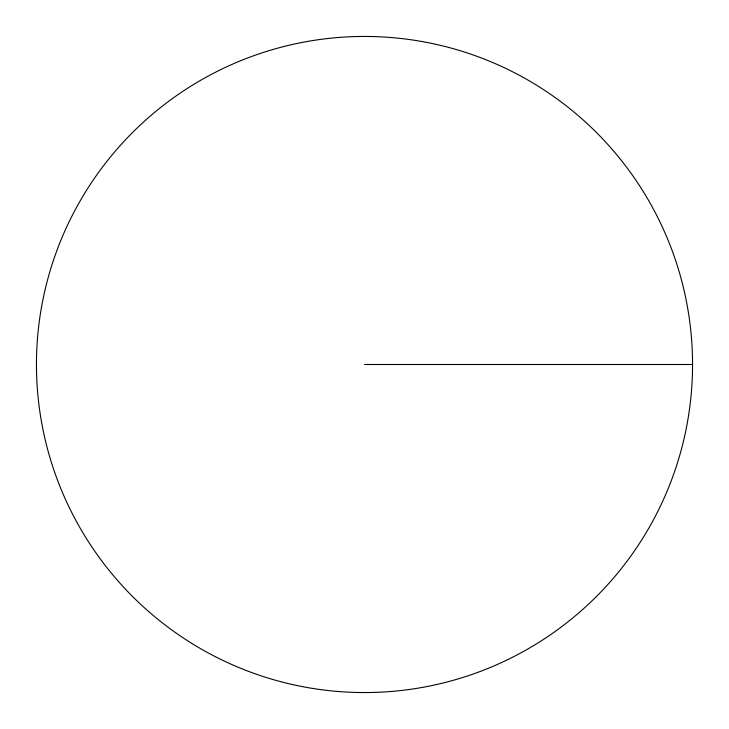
<?xml version="1.0" encoding="UTF-8"?>
<svg xmlns="http://www.w3.org/2000/svg" width="729" height="729" viewBox="0 0 729 729"><rect width="100%" height="100%" fill="white"/><g stroke="black" fill="none" stroke-linecap="round" stroke-linejoin="round"><path stroke-width="1.09" d="M364.5 364.5L692.55 364.5A328.05 328.05 0 0 1 200.475 648.6A328.05 328.05 0 0 1 200.475 80.4A328.05 328.05 0 0 1 692.55 364.5"/></g></svg>
